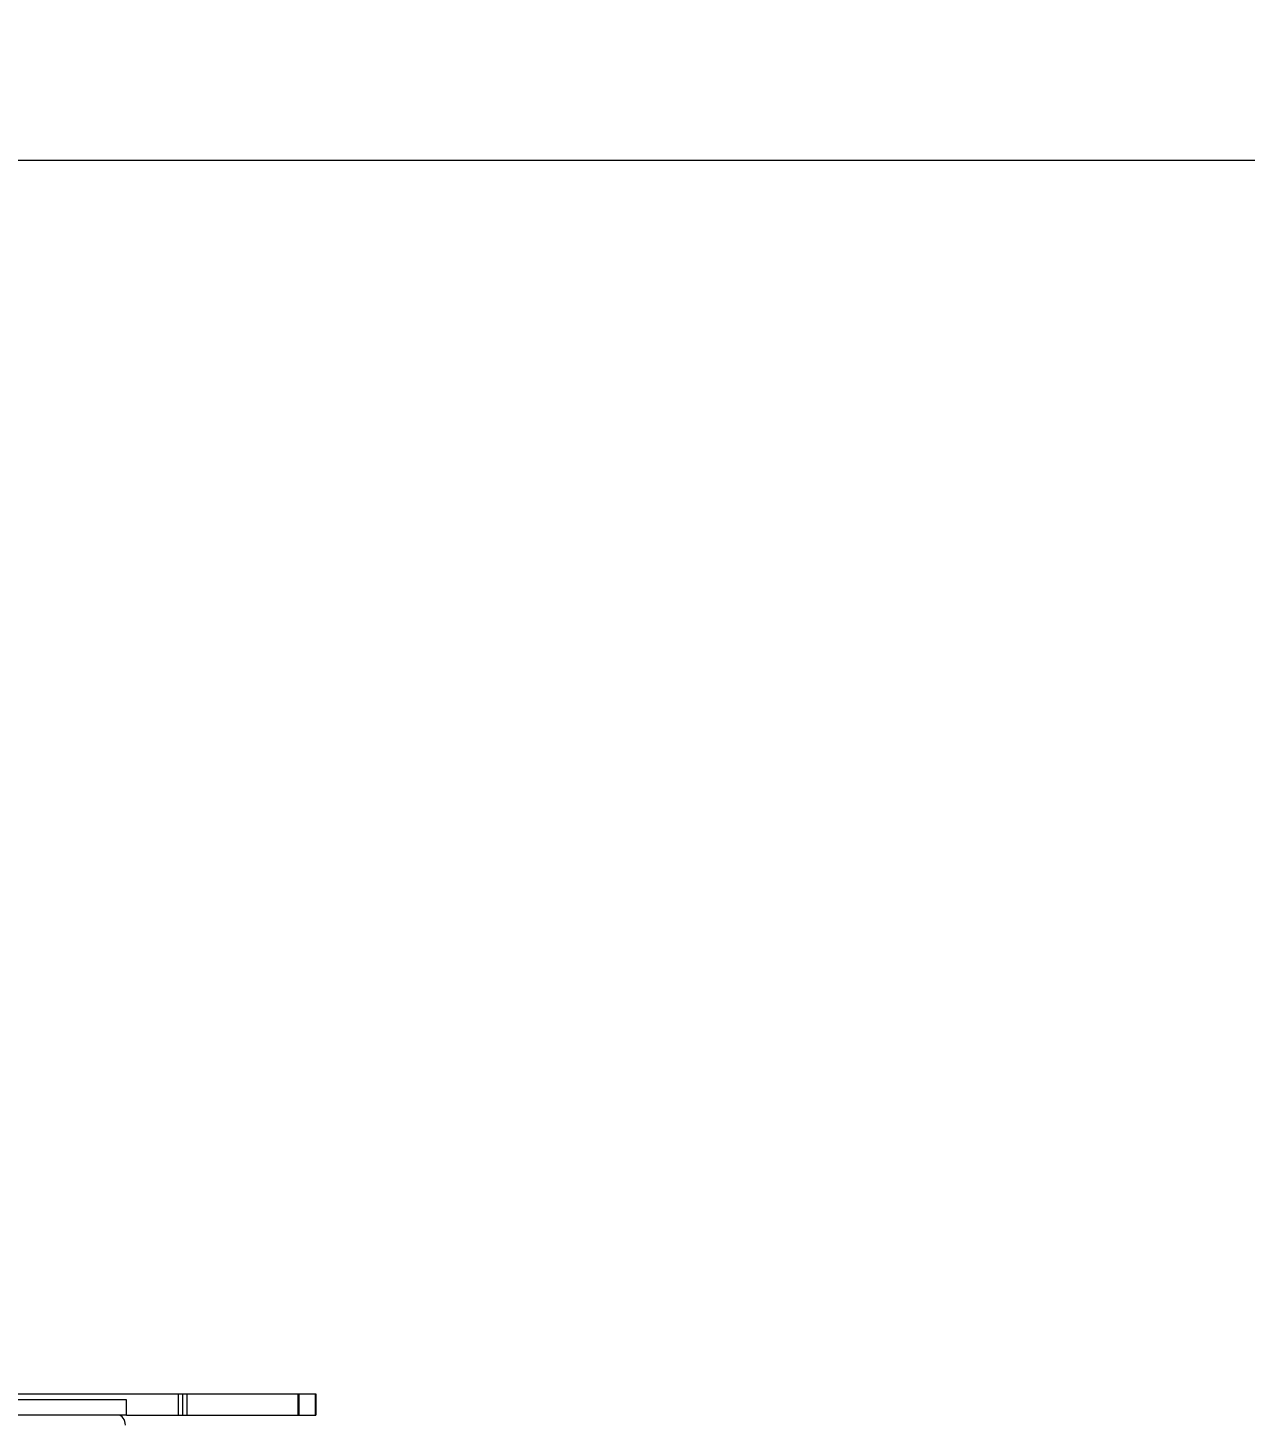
# Model space of a CAD drawing. Header units: millimetres. Extents: x -5943 to 5491, y -4078 to 3213.
# Drawn here: x 109 to 1306, y 475 to 1844 of the extents above; entities that cross this region are included whole.
import ezdxf

# ---------------------------------------------------------------- set-up
doc = ezdxf.new("R2010")
doc.units = ezdxf.units.MM
for name, color, linetype in [('DIKOM_ОБЪЕКТ', 7, 'Continuous'), ('DIKOM_РАЗМЕР_ЗОНА', 7, 'Continuous'), ('DIKOM_РАЗМЕР_ОБЪЕКТА', 7, 'Continuous')]:
    doc.layers.add(name, color=color, linetype=linetype)
doc.styles.add('style1', font='arial.ttf', dxfattribs={"width": 0.8})
doc.dimstyles.new('1-50', dxfattribs={"dimtxt": 300, "dimasz": 200, "dimexe": 100, "dimexo": 0, "dimgap": 100, "dimtad": 1, "dimtxsty": 'style1', "dimcen": 200, "dimclrd": 7, "dimclre": 7, "dimclrt": 7, "dimadec": 1, "dimazin": 2, "dimtfac": 1, "dimtmove": 0, "dimatfit": 2, "dimfxl": 0, "dimlwd": 25, "dimlwe": 18, "dimarcsym": 0})

# ---------------------------------------------------------------- blocks, each defined once
blk = doc.blocks.new('*D10')
at = {"layer": 'Defpoints', "color": 0, "transparency": 16777216}
for p in [(1682.4, 1713.5), (-3225.3, -1470.4), (-588.5, -1470.4)]:
    blk.add_point(p, dxfattribs=at)
at = {"layer": 'DIKOM_РАЗМЕР_ОБЪЕКТА', "color": 7, "lineweight": 18, "transparency": 16777216}
for p, q in [((1682.4, 1713.5), (-3325.3, 1713.5)), ((-588.5, -1470.4), (-3325.3, -1470.4))]:
    blk.add_line(p, q, dxfattribs=at)
at = {"layer": 'DIKOM_РАЗМЕР_ОБЪЕКТА', "color": 7, "lineweight": 25, "transparency": 16777216}
blk.add_line((-3225.3, 1513.5), (-3225.3, -1270.4), dxfattribs=at)
at = {"layer": 'DIKOM_РАЗМЕР_ОБЪЕКТА', "color": 7, "transparency": 16777216}
for points in [[(-3258.6, 1513.5), (-3192, 1513.5), (-3225.3, 1713.5)], [(-3258.6, -1270.4), (-3192, -1270.4), (-3225.3, -1470.4)]]:
    blk.add_solid(points, dxfattribs=at)
at = {"layer": 'DIKOM_РАЗМЕР_ОБЪЕКТА', "color": 7, "transparency": 16777216, "insert": (-3478.6, 169.7), "char_height": 300, "attachment_point": 5, "rotation": 90, "style": 'style1'}
blk.add_mtext('3200', dxfattribs=at)
blk = doc.blocks.new('*D12')
at = {"layer": 'Defpoints', "color": 0, "transparency": 16777216}
for p in [(2021.9, 3213.5), (-5493, -2970.4), (-283.3, -2970.4)]:
    blk.add_point(p, dxfattribs=at)
at = {"layer": 'DIKOM_РАЗМЕР_ЗОНА', "color": 7, "lineweight": 18, "transparency": 16777216}
for p, q in [((2021.9, 3213.5), (-5593, 3213.5)), ((-283.3, -2970.4), (-5593, -2970.4))]:
    blk.add_line(p, q, dxfattribs=at)
at = {"layer": 'DIKOM_РАЗМЕР_ЗОНА', "color": 7, "lineweight": 25, "transparency": 16777216}
blk.add_line((-5493, 3013.5), (-5493, -2770.4), dxfattribs=at)
at = {"layer": 'DIKOM_РАЗМЕР_ЗОНА', "color": 7, "transparency": 16777216}
for points in [[(-5526.4, 3013.5), (-5459.7, 3013.5), (-5493, 3213.5)], [(-5526.4, -2770.4), (-5459.7, -2770.4), (-5493, -2970.4)]]:
    blk.add_solid(points, dxfattribs=at)
at = {"layer": 'DIKOM_РАЗМЕР_ЗОНА', "color": 7, "transparency": 16777216, "insert": (-5746.2, 37.5), "char_height": 300, "attachment_point": 5, "rotation": 90, "style": 'style1'}
blk.add_mtext('6200', dxfattribs=at)

msp = doc.modelspace()

# ---------------------------------------------------------------- linework, layer by layer
at = {"layer": 'DIKOM_ОБЪЕКТ', "color": 7, "linetype": 'Continuous', "lineweight": 15}
for p, q in [((172.943, 494.596), (-230.107, 494.596)), ((95.145, 500.596), (236.716, 500.596)), ((177.04, 494.596), (172.943, 494.596)), ((180.885, 494.596), (177.04, 494.596)), ((184.473, 494.596), (180.885, 494.596)), ((187.802, 494.596), (184.473, 494.596)), ((190.865, 494.596), (187.802, 494.596)), ((193.66, 494.596), (190.865, 494.596)), ((196.181, 494.596), (193.66, 494.596)), ((198.424, 494.596), (196.181, 494.596)), ((200.385, 494.596), (198.424, 494.596)), ((202.06, 494.596), (200.385, 494.596)), ((203.444, 494.596), (202.06, 494.596)), ((204.533, 494.596), (203.444, 494.596)), ((205.323, 494.596), (204.533, 494.596)), ((205.809, 494.596), (205.323, 494.596)), ((205.809, 479.596), (205.809, 494.596)), ((205.987, 494.596), (205.809, 494.596)), ((205.987, 479.596), (205.987, 494.596)), ((236.716, 500.596), (247.152, 500.596)), ((247.152, 500.596), (251.986, 500.596)), ((251.986, 500.596), (256.578, 500.596)), ((256.578, 500.596), (256.578, 479.596)), ((256.578, 500.596), (260.94, 500.596)), ((260.94, 500.596), (260.94, 479.596)), ((260.94, 500.596), (265.082, 500.596)), ((265.082, 500.596), (265.082, 479.596)), ((265.082, 500.596), (269.014, 500.596)), ((269.014, 500.596), (272.747, 500.596)), ((272.747, 500.596), (276.293, 500.596)), ((276.293, 500.596), (279.662, 500.596)), ((279.662, 500.596), (282.864, 500.596)), ((282.864, 500.596), (285.911, 500.596)), ((285.911, 500.596), (288.813, 500.596)), ((288.813, 500.596), (291.581, 500.596)), ((291.581, 500.596), (294.225, 500.596)), ((294.225, 500.596), (296.757, 500.596)), ((296.757, 500.596), (299.187, 500.596)), ((299.187, 500.596), (301.527, 500.596)), ((301.527, 500.596), (303.786, 500.596)), ((303.786, 500.596), (305.975, 500.596)), ((305.975, 500.596), (310.188, 500.596)), ((310.188, 500.596), (314.252, 500.596)), ((314.252, 500.596), (330.738, 500.596)), ((330.738, 500.596), (338.66, 500.596)), ((338.66, 500.596), (345.833, 500.596)), ((345.833, 500.596), (352.283, 500.596)), ((352.283, 500.596), (358.032, 500.596)), ((358.032, 500.596), (363.105, 500.596)), ((363.105, 500.596), (367.525, 500.596)), ((367.525, 500.596), (374.506, 500.596)), ((374.506, 500.596), (374.506, 479.596)), ((374.506, 500.596), (375.038, 500.596)), ((375.038, 500.596), (375.038, 479.596)), ((375.038, 500.596), (375.308, 500.596)), ((375.308, 500.596), (375.308, 479.596)), ((375.308, 500.596), (375.322, 500.596)), ((375.322, 500.596), (376.868, 500.596)), ((375.322, 500.596), (375.322, 479.596)), ((376.868, 500.596), (379.306, 500.596)), ((379.306, 500.596), (381.547, 500.596)), ((381.547, 500.596), (383.586, 500.596)), ((383.586, 500.596), (385.418, 500.596)), ((385.418, 500.596), (387.04, 500.596)), ((387.04, 500.596), (388.448, 500.596)), ((388.448, 500.596), (389.637, 500.596)), ((389.637, 500.596), (390.603, 500.596)), ((390.603, 500.596), (391.342, 500.596)), ((391.342, 500.596), (391.342, 479.596)), ((391.342, 500.596), (391.85, 500.596)), ((391.85, 500.596), (391.85, 479.596)), ((391.85, 500.596), (392.124, 500.596)), ((392.124, 500.596), (392.124, 479.596)), ((392.124, 500.596), (392.158, 500.596)), ((392.158, 500.596), (392.158, 479.596)), ((172.943, 479.596), (-230.107, 479.596)), ((177.04, 479.596), (172.943, 479.596)), ((180.885, 479.596), (177.04, 479.596)), ((184.473, 479.596), (180.885, 479.596)), ((187.802, 479.596), (184.473, 479.596)), ((190.865, 479.596), (187.802, 479.596)), ((193.66, 479.596), (190.865, 479.596)), ((196.181, 479.596), (193.66, 479.596)), ((198.424, 479.596), (196.181, 479.596)), ((200.385, 479.596), (198.424, 479.596)), ((202.06, 479.596), (200.385, 479.596)), ((203.444, 479.596), (202.06, 479.596)), ((204.533, 479.596), (203.444, 479.596)), ((205.323, 479.596), (204.533, 479.596)), ((205.809, 479.596), (205.323, 479.596)), ((205.987, 479.596), (205.809, 479.596)), ((205.987, 479.596), (236.716, 479.596)), ((236.716, 479.596), (247.152, 479.596)), ((247.152, 479.596), (251.986, 479.596)), ((251.986, 479.596), (256.578, 479.596)), ((256.578, 479.596), (260.94, 479.596)), ((260.94, 479.596), (265.082, 479.596)), ((265.082, 479.596), (269.014, 479.596)), ((269.014, 479.596), (272.747, 479.596)), ((272.747, 479.596), (276.293, 479.596)), ((276.293, 479.596), (279.662, 479.596)), ((279.662, 479.596), (282.864, 479.596)), ((282.864, 479.596), (285.911, 479.596)), ((285.911, 479.596), (288.813, 479.596)), ((288.813, 479.596), (291.581, 479.596)), ((291.581, 479.596), (294.225, 479.596)), ((294.225, 479.596), (296.757, 479.596)), ((296.757, 479.596), (299.187, 479.596)), ((299.187, 479.596), (301.527, 479.596)), ((301.527, 479.596), (303.786, 479.596)), ((303.786, 479.596), (305.975, 479.596)), ((305.975, 479.596), (310.188, 479.596)), ((310.188, 479.596), (314.252, 479.596)), ((314.252, 479.596), (330.738, 479.596)), ((330.738, 479.596), (338.66, 479.596)), ((338.66, 479.596), (345.833, 479.596)), ((345.833, 479.596), (352.283, 479.596)), ((352.283, 479.596), (358.032, 479.596)), ((358.032, 479.596), (363.105, 479.596)), ((363.105, 479.596), (367.525, 479.596)), ((367.525, 479.596), (374.506, 479.596)), ((374.506, 479.596), (375.038, 479.596)), ((375.038, 479.596), (375.308, 479.596)), ((375.308, 479.596), (375.322, 479.596)), ((375.322, 479.596), (376.868, 479.596)), ((376.868, 479.596), (379.306, 479.596)), ((379.306, 479.596), (381.547, 479.596)), ((381.547, 479.596), (383.586, 479.596)), ((383.586, 479.596), (385.418, 479.596)), ((385.418, 479.596), (387.04, 479.596)), ((387.04, 479.596), (388.448, 479.596)), ((388.448, 479.596), (389.637, 479.596)), ((389.637, 479.596), (390.603, 479.596)), ((390.603, 479.596), (391.342, 479.596)), ((391.342, 479.596), (391.85, 479.596)), ((391.85, 479.596), (392.124, 479.596)), ((392.124, 479.596), (392.158, 479.596))]:
    msp.add_line(p, q, dxfattribs=at)
at = {"layer": 'DIKOM_ОБЪЕКТ', "color": 7, "linetype": 'Continuous', "lineweight": 15, "flags": 128}
msp.add_lwpolyline([(204.763, 469.596), (204.627, 471.547), (204.225, 473.423), (203.572, 475.152), (202.692, 476.667), (201.621, 477.911), (200.398, 478.835), (199.072, 479.404), (197.692, 479.596)], dxfattribs=at)

# ---------------------------------------------------------------- dimensions: what is measured, and where the dimension line sits
at = {"layer": 'DIKOM_РАЗМЕР_ЗОНА'}
dim = msp.add_linear_dim(base=(-5493.042, -2970.404), p1=(2021.879, 3213.478), p2=(-283.303, -2970.404), angle=90, text='6200', dimstyle='1-50', dxfattribs=at)
dim.commit()
dim.dimension.update_dxf_attribs({"geometry": '*D12', "text_midpoint": (-5493.042, 37.54), "dimtype": 160})
at = {"layer": 'DIKOM_РАЗМЕР_ОБЪЕКТА'}
dim = msp.add_linear_dim(base=(-3225.285, -1470.404), p1=(1682.379, 1713.478), p2=(-588.463, -1470.404), angle=90, text='3200', dimstyle='1-50', dxfattribs=at)
dim.commit()
dim.dimension.update_dxf_attribs({"geometry": '*D10', "text_midpoint": (-3225.285, 169.724), "dimtype": 160})

doc.saveas('drawing.dxf')
